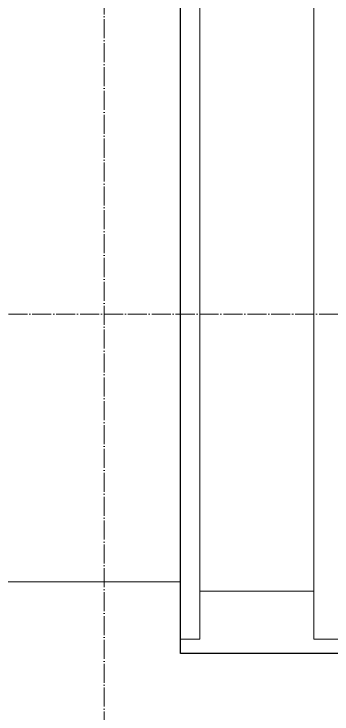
# Model space of a CAD drawing. Header units: millimetres. Extents: x -11798 to 72626, y -32713 to 44110.
# Drawn here: x 7055 to 7389, y 12525 to 13261 of the extents above; entities that cross this region are included whole.
import ezdxf

# ---------------------------------------------------------------- set-up
doc = ezdxf.new("R2010")
doc.units = ezdxf.units.MM
doc.linetypes.add('ADSK_Линия сетки', pattern=[25, 20, -2.5, 0, -2.5])
for name, color, linetype, lineweight in [('Оси', 7, 'Continuous', 9), ('Перекрытие', 7, 'Continuous', 18), ('Стены несущие', 7, 'Continuous', 30), ('Стены отделка', 7, 'Continuous', 30), ('Стены штриховка', 7, 'Continuous', 9)]:
    doc.layers.add(name, color=color, linetype=linetype, lineweight=lineweight)

msp = doc.modelspace()

# ---------------------------------------------------------------- linework, layer by layer
at = {"layer": 'Оси', "linetype": 'ADSK_Линия сетки'}
for p, q in [((7149.565, -5665.072), (7149.565, 21097.974)), ((-10997.814, 12945), (56004.853, 12945))]:
    msp.add_line(p, q, dxfattribs=at)
at = {"layer": 'Перекрытие'}
msp.add_line((7250, 12653.732), (7370, 12653.732), dxfattribs=at)
at = {"layer": 'Стены несущие'}
for p, q in [((7230, 12588.264), (7230, 20022.525)), ((7468.494, 12588.264), (7230, 12588.264))]:
    msp.add_line(p, q, dxfattribs=at)
at = {"layer": 'Стены отделка', "lineweight": 9}
for p, q in [((7250, 12603.264), (7250, 14735.105)), ((7370, 14725.105), (7370, 12603.264)), ((7230, 12603.264), (7250, 12603.264)), ((7370, 12603.264), (7410, 12603.264))]:
    msp.add_line(p, q, dxfattribs=at)
at = {"layer": 'Стены штриховка'}
msp.add_line((6790, 12663.783), (7230, 12663.783), dxfattribs=at)

doc.saveas('drawing.dxf')
